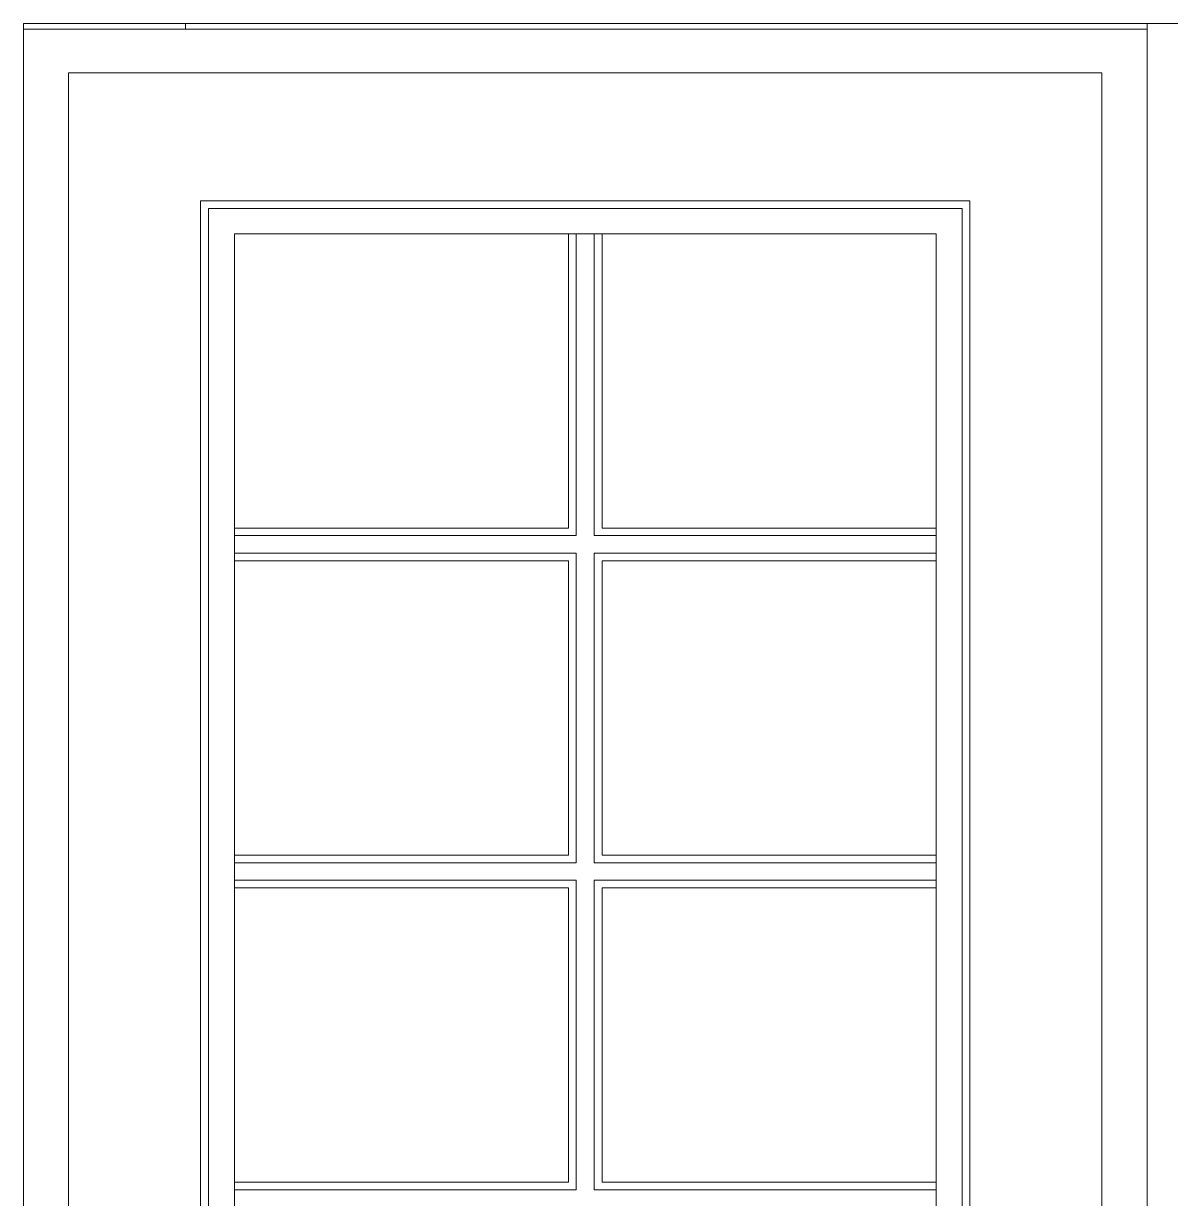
# Model space of a CAD drawing. Header units: inches. Extents: x -5096374 to -5070857, y -3259973 to -3243900.
# Drawn here: x -5078771.5 to -5078734.75, y -3259115.48 to -3259077.84 of the extents above; entities that cross this region are included whole.
import ezdxf

# ---------------------------------------------------------------- set-up
doc = ezdxf.new("R2010")
doc.units = ezdxf.units.IN
doc.header["$LTSCALE"] = 2
doc.header["$MEASUREMENT"] = 0
doc.layers.add('window', color=4, linetype='CONTINUOUS', lineweight=13)

msp = doc.modelspace()

# ---------------------------------------------------------------- linework, layer by layer
at = {"layer": 'window'}
for p, q in [((-5078771.499, -3259161.839), (-5078771.499, -3259077.839)), ((-5078681.499, -3259077.839), (-5078771.499, -3259077.839)), ((-5078771.499, -3259078.025), (-5078735.499, -3259078.025)), ((-5078766.307, -3259078.025), (-5078766.307, -3259077.839)), ((-5078735.499, -3259078.025), (-5078735.499, -3259077.839)), ((-5078735.499, -3259078.025), (-5078735.499, -3259161.839)), ((-5078736.945, -3259079.422), (-5078770.053, -3259079.422)), ((-5078770.053, -3259160.393), (-5078770.053, -3259079.422)), ((-5078736.945, -3259079.422), (-5078736.945, -3259160.393)), ((-5078741.175, -3259083.525), (-5078765.823, -3259083.525)), ((-5078765.823, -3259156.163), (-5078765.823, -3259083.525)), ((-5078741.175, -3259083.525), (-5078741.175, -3259156.163)), ((-5078741.427, -3259083.769), (-5078765.571, -3259083.769)), ((-5078765.571, -3259083.769), (-5078765.571, -3259155.911)), ((-5078741.427, -3259155.911), (-5078741.427, -3259083.769)), ((-5078742.255, -3259084.573), (-5078764.743, -3259084.573)), ((-5078764.743, -3259155.083), (-5078764.743, -3259084.573)), ((-5078754.039, -3259084.573), (-5078754.039, -3259094.002)), ((-5078753.787, -3259094.246), (-5078753.787, -3259084.573)), ((-5078753.211, -3259084.573), (-5078753.211, -3259094.246)), ((-5078752.959, -3259084.573), (-5078752.959, -3259094.002)), ((-5078742.255, -3259155.083), (-5078742.255, -3259084.573)), ((-5078754.039, -3259094.002), (-5078764.743, -3259094.002)), ((-5078742.255, -3259094.002), (-5078752.959, -3259094.002)), ((-5078764.743, -3259094.246), (-5078753.787, -3259094.246)), ((-5078753.211, -3259094.246), (-5078742.255, -3259094.246)), ((-5078753.787, -3259094.805), (-5078764.743, -3259094.805)), ((-5078753.787, -3259104.723), (-5078753.787, -3259094.805)), ((-5078742.255, -3259094.805), (-5078753.211, -3259094.805)), ((-5078753.211, -3259094.805), (-5078753.211, -3259104.723)), ((-5078754.039, -3259095.049), (-5078764.743, -3259095.049)), ((-5078754.039, -3259095.049), (-5078754.039, -3259104.479)), ((-5078742.255, -3259095.049), (-5078752.959, -3259095.049)), ((-5078752.959, -3259095.049), (-5078752.959, -3259104.479)), ((-5078754.039, -3259104.479), (-5078764.743, -3259104.479)), ((-5078764.743, -3259104.723), (-5078753.787, -3259104.723)), ((-5078753.211, -3259104.723), (-5078742.255, -3259104.723)), ((-5078742.255, -3259104.479), (-5078752.959, -3259104.479)), ((-5078753.787, -3259105.282), (-5078764.743, -3259105.282)), ((-5078753.787, -3259115.2), (-5078753.787, -3259105.282)), ((-5078742.255, -3259105.282), (-5078753.211, -3259105.282)), ((-5078753.211, -3259105.282), (-5078753.211, -3259115.2)), ((-5078754.039, -3259105.526), (-5078764.743, -3259105.526)), ((-5078754.039, -3259105.526), (-5078754.039, -3259114.956)), ((-5078742.255, -3259105.526), (-5078752.959, -3259105.526)), ((-5078752.959, -3259105.526), (-5078752.959, -3259114.956)), ((-5078754.039, -3259114.956), (-5078764.743, -3259114.956)), ((-5078764.743, -3259115.2), (-5078753.787, -3259115.2)), ((-5078753.211, -3259115.2), (-5078742.255, -3259115.2)), ((-5078742.255, -3259114.956), (-5078752.959, -3259114.956))]:
    msp.add_line(p, q, dxfattribs=at)

doc.saveas('drawing.dxf')
